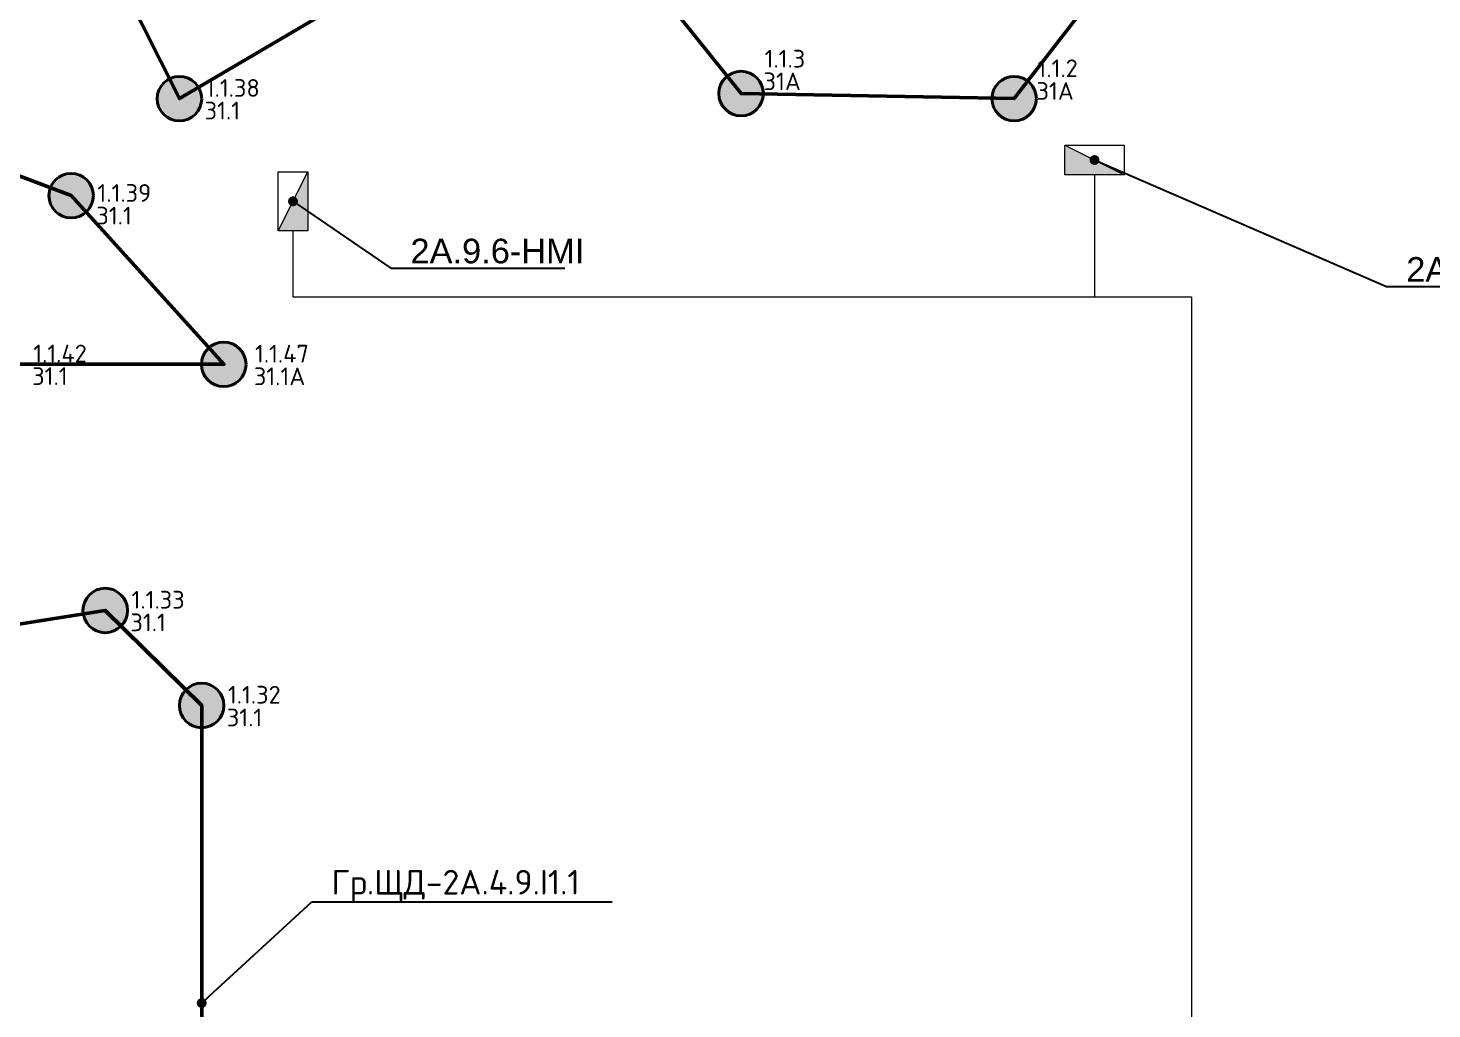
# Model space of a CAD drawing. Header units: millimetres. Extents: x -500444 to 437433, y -1435259 to 1593622.
# Drawn here: x -309860 to -295603, y -1375855 to -1365890 of the extents above; entities that cross this region are included whole.
import ezdxf
from ezdxf import colors
from ezdxf.entities.mleader import LeaderData, LeaderLine
from ezdxf.math import Vec2, Vec3

# ---------------------------------------------------------------- set-up
doc = ezdxf.new("R2010")
doc.units = ezdxf.units.MM
for name, color, linetype, lineweight in [('0_Авт.', 255, 'Continuous', 5), ('_АСУД_Щиты', 6, 'Continuous', 0), ('_Гр.ЩД-2A.4.9.I1.1', 6, 'Continuous', 50), ('_освещение_dali', 3, 'Continuous', 50), ('Светильники аварийные', 1, 'Continuous', 40)]:
    doc.layers.add(name, color=color, linetype=linetype, lineweight=lineweight)
doc.layers.add('сВЕтильники', color=7, linetype='Continuous', lineweight=40, true_color=0x0000f0)
doc.styles.add('ISOCPEUR', font='isocpeur.ttf', dxfattribs={"height": 250})
doc.styles.get("Standard").update_dxf_attribs({"font": 'arial.ttf'})
doc.styles.add('TableTextStyle', font='isocpeur.ttf', dxfattribs={"width": 0.9})

# ---------------------------------------------------------------- blocks, each defined once
blk = doc.blocks.new('*U340')
h = blk.add_hatch(color=0)
h.dxf.hatch_style = 1
h.paths.add_polyline_path([(150, 300), (-150, 300), (-150, -300)])
at = {"color": 0}
blk.add_line((150, 300), (-150, -300), dxfattribs=at)
blk.add_lwpolyline([(150, 300), (150, -300), (-150, -300), (-150, 300)], close=True, dxfattribs=at)
blk = doc.blocks.new('_Dot')
at = {"color": 0, "linetype": 'ByBlock', "lineweight": -2}
blk.add_line((-0.5, 0), (-1, 0), dxfattribs=at)
at = {"color": 0, "linetype": 'ByBlock', "const_width": 0.5}
blk.add_lwpolyline([(-0.25, 0, 1), (0.25, 0, 1)], format="xyb", close=True, dxfattribs=at)
blk = doc.blocks.new('*U716')
h = blk.add_hatch(color=0)
h.dxf.hatch_style = 1
h.paths.add_polyline_path([(-300, 150), (-300, -150), (300, -150)])
at = {"color": 0}
blk.add_line((-300, 150), (300, -150), dxfattribs=at)
blk.add_lwpolyline([(-300, 150), (300, 150), (300, -150), (-300, -150)], close=True, dxfattribs=at)
blk = doc.blocks.new('A$Cab2378fa')
at = {"lineweight": 25}
h = blk.add_hatch(color=256, dxfattribs=at)
h.paths.add_polyline_path([(162, -157, 0.442338), (148, 178), (0, 0)])
h.paths.add_polyline_path([(-142, -170), (0, 0), (-163, 158, 0.430096)])
at = {"lineweight": 25, "true_color": 0xfff5f5}
h = blk.add_hatch(color=7, dxfattribs=at)
h.dxf.hatch_style = 1
h.paths.add_polyline_path([(0, 0), (-142, -170, 0.174923), (3, -222, 0.197808), (162, -157)])
h.paths.add_polyline_path([(-163, 158), (0, 0), (148, 178, 0.175398), (3, 230, 0.209014)])
blk.add_circle((3, 4), 226)
blk = doc.blocks.new('A$C2267f1ef')
at = {"layer": 'сВЕтильники', "ltscale": 100}
for p in [(9840, 19743), (8740, 18758), (9086, 14543), (10065, 13578)]:
    blk.add_blockref('A$Cab2378fa', p, dxfattribs=at)
at = {"layer": 'Светильники аварийные', "ltscale": 100}
for p in [(15544, 19795), (18317, 19744), (10290, 17043)]:
    blk.add_blockref('A$Cab2378fa', p, dxfattribs=at)
blk = doc.blocks.new('Гр.ЩД-2A.4.9.I1.1')
at = {"layer": '_Гр.ЩД-2A.4.9.I1.1', "color": 18, "true_color": 0x000000, "style": 'TableTextStyle'}
for s, p in [('31А', (15775, 19833)), ('31А', (18547, 19735)), ('31.1', (10099, 19536)), ('31.1', (8999, 18469)), ('31.1', (8347, 16838)), ('31.1А', (10599, 16836)), ('31.1', (9345, 14336)), ('31.1', (10324, 13370))]:
    blk.add_text(s, height=180, dxfattribs=at).set_placement(p)
at = {"layer": '_Гр.ЩД-2A.4.9.I1.1', "ltscale": 100, "style": 'TableTextStyle'}
for tag, p, height in [('31А', (18607, 33278), 180), ('31А', (15769, 33030), 180), ('31.2', (14459, 32218), 180), ('31.2', (19947, 31983), 180), ('31', (17135, 31659), 180), ('31', (18605, 30601), 180), ('31', (15769, 30353), 180), ('S', (17358, 29678), 250), ('31.3', (19956, 29231), 180), ('31.2', (14466, 28970), 180), ('31', (17188, 28970), 180), ('31', (18605, 27882), 180), ('31', (15795, 27647), 180), ('31.2', (19947, 26551), 180), ('31.2', (14466, 26316), 180), ('31', (17188, 26316), 180), ('31А', (15834, 25155), 180), ('31А', (18607, 25154), 180), ('31.1', (12055, 24044), 180), ('31', (16360, 24037), 180), ('31.2', (14685, 23805), 180), ('31.2', (19784, 23730), 180), ('31.1А', (7907, 22368), 180), ('31.1', (10609, 22466), 180), ('31', (15834, 22453), 180), ('31', (18665, 22415), 180), ('S', (17237, 21906), 250), ('31.1', (9355, 21266), 180), ('31.2', (14685, 21164), 180), ('31.2', (19784, 21089), 180), ('31.1', (12080, 20929), 180), ('31', (17194, 20937), 180), ('31А', (15785, 20063), 180), ('31А', (18557, 19965), 180), ('31.1', (6142, 19825), 180), ('31.1', (10109, 19766), 180), ('31.1', (7442, 19527), 180), ('31.1', (9009, 18699), 180), ('31.1', (5255, 17066), 180), ('31.1', (8357, 17068), 180), ('31.1А', (10609, 17066), 180), ('31.1', (3797, 16263), 180), ('31.1', (6655, 15866), 180), ('31.1', (9355, 14566), 180), ('31.1', (3165, 14387), 180), ('31.1', (7211, 13975), 180), ('31.1', (1709, 13538), 180), ('31.1А', (4709, 13566), 180), ('31.1', (10334, 13600), 180)]:
    blk.add_attdef(tag, p, '', height=height, dxfattribs=at)

msp = doc.modelspace()

# ---------------------------------------------------------------- linework, layer by layer
at = {"layer": '_АСУД_Щиты', "ltscale": 100}
for points in [[(-299030, -1367380), (-299030, -1368621), (-298044, -1368621), (-298044, -1376918), (-228471, -1376918), (-228471, -1380119)], [(-307170, -1367950), (-307170, -1368621), (-298044, -1368621), (-298044, -1376918), (-228471, -1376918), (-228471, -1380119)]]:
    msp.add_lwpolyline(points, dxfattribs=at)
at = {"layer": '_Гр.ЩД-2A.4.9.I1.1', "ltscale": 100}
for points in [[(-309076, -1365106), (-308322, -1366606), (-306351, -1365443)], [(-303698, -1365208), (-302619, -1366555), (-299846, -1366606), (-298767, -1365208)], [(-310124, -1369304), (-307872, -1369306), (-309422, -1367592), (-310976, -1367004)], [(-308097, -1376918), (-308097, -1372772), (-309076, -1371806), (-311199, -1372143)]]:
    msp.add_lwpolyline(points, dxfattribs=at)

# ---------------------------------------------------------------- block references
at = {"layer": '0_Авт.', "color": 1, "rotation": 89.99999999999999}
for name, p in [('*U340', (-299030, -1367230)), ('*U716', (-307170, -1367650))]:
    msp.add_blockref(name, p, dxfattribs=at)
at = {"layer": '_Гр.ЩД-2A.4.9.I1.1'}
ref = msp.add_blockref('Гр.ЩД-2A.4.9.I1.1', (-318166, -1386354), dxfattribs=at)
ref.add_attrib('31.1А', '1.1.47', (-307556, -1369288), dxfattribs={"ltscale": 100, "height": 180, "style": 'TableTextStyle'})
ref.add_attrib('31.1', '1.1.32', (-307831, -1372753), dxfattribs={"ltscale": 100, "height": 180, "style": 'TableTextStyle'})
ref.add_attrib('31.1', '1.1.33', (-308810, -1371788), dxfattribs={"ltscale": 100, "height": 180, "style": 'TableTextStyle'})
ref.add_attrib('31.1', '1.1.38', (-308056, -1366588), dxfattribs={"ltscale": 100, "height": 180, "style": 'TableTextStyle'})
ref.add_attrib('31.1', '1.1.39', (-309156, -1367655), dxfattribs={"ltscale": 100, "height": 180, "style": 'TableTextStyle'})
ref.add_attrib('31.1', '1.1.42', (-309808, -1369286), dxfattribs={"ltscale": 100, "height": 180, "style": 'TableTextStyle'})
ref.add_attrib('31А', '1.1.2', (-299609, -1366388), dxfattribs={"ltscale": 100, "height": 180, "style": 'TableTextStyle'})
ref.add_attrib('31А', '1.1.3', (-302381, -1366291), dxfattribs={"ltscale": 100, "height": 180, "style": 'TableTextStyle'})
at = {"layer": '_освещение_dali', "ltscale": 100}
msp.add_blockref('A$C2267f1ef', (-318166, -1386354), dxfattribs=at)

# ---------------------------------------------------------------- leaders
at = {"layer": '0_Авт.', "color": 1}
ml = msp.add_multileader_mtext('Standard', dxfattribs=at)
ml.set_content('2А.9.5-HMI', color=1)
ml.set_leader_properties()
ml.set_arrow_properties(name='DOT')
ml.build(insert=Vec2(0, 0))
ml.multileader.update_dxf_attribs({"has_dogleg": 0, "text_left_attachment_type": 6, "text_right_attachment_type": 6, "arrow_head_size": 100})
ctx = ml.context
ctx.base_point, ctx.char_height, ctx.arrow_head_size, ctx.landing_gap_size, ctx.plane_origin = Vec3(-296064, -1368517), 250, 100, 200, Vec3(-225839, -1235961)
ctx.left_attachment, ctx.right_attachment = 6, 6
notes = []
notes.append((ctx, [(0, (1, 1, 0), (-296072, -1368517), (1, 0), 8, [(1, [(-299030, -1367230)], 0, [])])]))
ctx.mtext.insert, ctx.mtext.width, ctx.mtext.flow_direction = Vec3(-295864, -1368217), 7279.82, 5
ml = msp.add_multileader_mtext('Standard', dxfattribs=at)
ml.set_content('2А.9.6-HMI', color=1)
ml.set_leader_properties()
ml.set_arrow_properties(name='DOT')
ml.build(insert=Vec2(0, 0))
ml.multileader.update_dxf_attribs({"has_dogleg": 0, "text_left_attachment_type": 6, "text_right_attachment_type": 6, "arrow_head_size": 100})
ctx = ml.context
ctx.base_point, ctx.char_height, ctx.arrow_head_size, ctx.landing_gap_size, ctx.plane_origin = Vec3(-306177, -1368330), 250, 100, 200, Vec3(-227779, -1239801)
ctx.left_attachment, ctx.right_attachment = 6, 6
notes.append((ctx, [(0, (1, 1, 0), (-306185, -1368330), (1, 0), 8, [(1, [(-307170, -1367650)], 0, [])])]))
ctx.mtext.insert, ctx.mtext.width, ctx.mtext.flow_direction = Vec3(-305977, -1368030), 1553.83, 5
at = {"layer": '_Гр.ЩД-2A.4.9.I1.1'}
ml = msp.add_multileader_mtext('Standard', dxfattribs=at)
ml.set_content('Гр.ЩД-2A.4.9.I1.1', color=256, style='ISOCPEUR')
ml.set_leader_properties()
ml.set_arrow_properties(name='DOT')
ml.build(insert=Vec2(0, 0))
ml.multileader.update_dxf_attribs({"has_dogleg": 0, "text_left_attachment_type": 6, "text_right_attachment_type": 6, "arrow_head_size": 100})
ctx = ml.context
ctx.base_point, ctx.char_height, ctx.arrow_head_size, ctx.landing_gap_size, ctx.plane_origin = Vec3(-306980, -1374768), 250, 100, 200, Vec3(-222206, -1246495)
ctx.left_attachment, ctx.right_attachment = 6, 6
notes.append((ctx, [(0, (1, 1, 0), (-306988, -1374768), (1, 0), 8, [(1, [(-308097, -1375796)], 0, [])])]))
ctx.mtext.insert, ctx.mtext.flow_direction = Vec3(-306780, -1374443), 5
for ctx, leaders in notes:
    for number, flags, end, landing, length, lines in leaders:
        leader = LeaderData()
        leader.index, (leader.has_last_leader_line, leader.has_dogleg_vector, leader.attachment_direction) = number, flags
        leader.last_leader_point, leader.dogleg_vector, leader.dogleg_length = Vec3(end), Vec3(landing), length
        for number, points, colour, breaks in lines:
            line = LeaderLine()
            line.index, line.vertices, line.color, line.breaks = number, Vec3.list(points), colors.encode_raw_color(colour), breaks
            leader.lines.append(line)
        ctx.leaders.append(leader)

doc.saveas('drawing.dxf')
